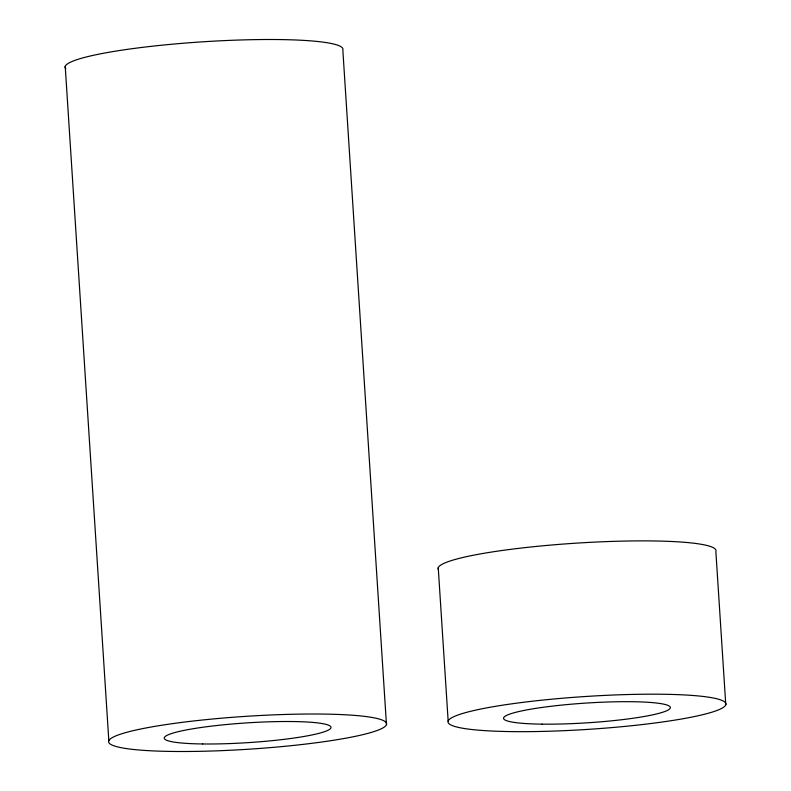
<?xml version="1.0" encoding="UTF-8"?>
<svg xmlns="http://www.w3.org/2000/svg" width="791" height="791" viewBox="0 0 791 791"><rect width="100%" height="100%" fill="white"/><g stroke="black" fill="none" stroke-linecap="round" stroke-linejoin="round"><path stroke-width="1.19" d="M725.782 704.811A139.236 16.482 -3.7 0 0 522.94 702.349A139.236 16.482 -3.7 0 0 512.182 731.616A139.236 16.482 -3.7 0 0 725.782 704.811L715.865 551.515A139.236 16.482 -3.7 0 0 576.332 543.15A139.236 16.482 -3.7 0 0 438.313 569.382M438.244 567.74L448.161 721.036M386.463 724.645A139.236 16.482 -3.7 0 0 183.621 722.173A139.236 16.482 -3.7 0 0 172.873 751.45A139.236 16.482 -3.7 0 0 386.463 724.645L342.839 50.13A139.236 16.482 -3.7 0 0 199.856 42.002A139.236 16.482 -3.7 0 0 65.851 68.787M65.218 66.355L108.842 740.87M542.102 724.141A83.539 9.887 -3.7 0 0 670.254 708.064A83.539 9.887 -3.7 0 0 548.549 706.581A83.539 9.887 -3.7 0 0 542.102 724.141M202.783 743.965A83.539 9.887 -3.7 0 0 330.935 727.888A83.539 9.887 -3.7 0 0 209.239 726.405A83.539 9.887 -3.7 0 0 202.783 743.965"/></g></svg>
